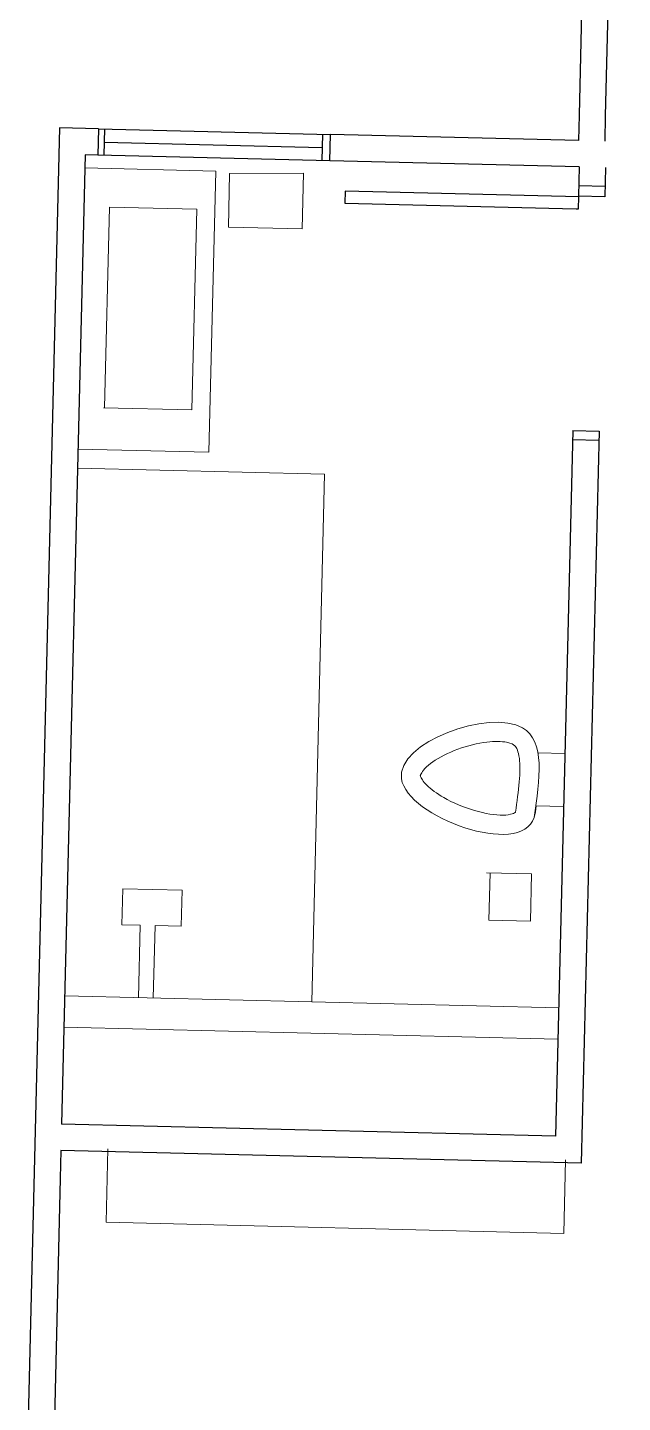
# Model space of a CAD drawing. Header units: millimetres. Extents: x 1418 to 1811, y 1796 to 1956.
# Drawn here: x 1465.754 to 1467.338, y 1833.803 to 1837.46 of the extents above; entities that cross this region are included whole.
import ezdxf

# ---------------------------------------------------------------- set-up
doc = ezdxf.new("R2010")
doc.units = ezdxf.units.MM
for name, color, linetype, lineweight in [('JANELAS', 5, 'Continuous', 25), ('layout', 253, 'Continuous', 13), ('LINHAGROSSA', 7, 'Continuous', 30)]:
    doc.layers.add(name, color=color, linetype=linetype, lineweight=lineweight)

msp = doc.modelspace()

# ---------------------------------------------------------------- linework, layer by layer
at = {"layer": 'JANELAS'}
for p, q in [((1465.9434, 1837.1909), (1466.5607, 1837.1759)), ((1465.9587, 1837.1905), (1465.957, 1837.1205)), ((1465.9579, 1837.1555), (1466.5382, 1837.1414)), ((1466.5391, 1837.1764), (1466.5374, 1837.1063)), ((1466.559, 1837.1058), (1465.9417, 1837.1208))]:
    msp.add_line(p, q, dxfattribs=at)
at = {"layer": 'layout'}
for p, q in [((1465.9068, 1837.087), (1466.2551, 1837.0785)), ((1466.2551, 1837.0785), (1466.2369, 1836.3305)), ((1466.2921, 1837.0716), (1466.2887, 1836.9293)), ((1466.4888, 1837.0728), (1466.2921, 1837.0716)), ((1466.4852, 1836.9245), (1466.4888, 1837.0728)), ((1465.9724, 1836.9828), (1465.9594, 1836.4489)), ((1466.2044, 1836.9772), (1465.9724, 1836.9828)), ((1466.1914, 1836.4433), (1466.2044, 1836.9772)), ((1466.2887, 1836.9293), (1466.4852, 1836.9245)), ((1465.9564, 1836.449), (1466.1914, 1836.4433)), ((1466.2369, 1836.3305), (1465.8886, 1836.339)), ((1466.5447, 1836.272), (1465.8874, 1836.288)), ((1466.5106, 1834.8686), (1466.5447, 1836.272)), ((1467.1126, 1835.531), (1467.1844, 1835.5293)), ((1467.1076, 1835.3906), (1467.181, 1835.3888)), ((1466.9757, 1835.2121), (1467.0956, 1835.2092)), ((1466.9823, 1835.086), (1466.9853, 1835.2118)), ((1467.0956, 1835.2092), (1467.0925, 1835.0833)), ((1466.0077, 1835.1698), (1466.0054, 1835.074)), ((1466.1653, 1835.1659), (1466.0077, 1835.1698)), ((1466.163, 1835.0701), (1466.1653, 1835.1659)), ((1466.0054, 1835.074), (1466.0542, 1835.0728)), ((1466.0542, 1835.0728), (1466.0495, 1834.8799)), ((1466.0889, 1834.8789), (1466.0936, 1835.0718)), ((1466.0936, 1835.0718), (1466.163, 1835.0701)), ((1467.0925, 1835.0833), (1466.9823, 1835.086)), ((1467.1679, 1834.8526), (1465.8532, 1834.8846)), ((1467.1659, 1834.7692), (1465.8512, 1834.8012)), ((1465.9683, 1834.4781), (1465.9635, 1834.2828)), ((1467.1817, 1834.2531), (1467.1864, 1834.4484)), ((1465.9635, 1834.2828), (1467.1817, 1834.2531))]:
    msp.add_line(p, q, dxfattribs=at)
msp.add_spline([(1467.1025, 1835.3591), (1467.0719, 1835.5976), (1466.7494, 1835.4621), (1467.1025, 1835.3591), (1467.1076, 1835.3906)], degree=3, dxfattribs=at)
msp.add_open_spline([(1467.0529, 1835.3731), (1467.0612, 1835.4296), (1467.0675, 1835.4835), (1467.0607, 1835.5356), (1467.0555, 1835.5453), (1467.0474, 1835.5534), (1467.0423, 1835.5566), (1467.0162, 1835.5617), (1466.9975, 1835.5622), (1466.9279, 1835.5542), (1466.8677, 1835.5319), (1466.8155, 1835.4949), (1466.8049, 1835.4823), (1466.799, 1835.4702), (1466.7993, 1835.4712), (1466.8013, 1835.4646), (1466.8063, 1835.4554), (1466.8278, 1835.4343), (1466.8436, 1835.4227), (1466.9105, 1835.3841), (1466.9788, 1835.3645), (1467.0409, 1835.3658), (1467.0515, 1835.3717), (1467.0529, 1835.3731)], degree=3, knots=[0.006653, 0.006653, 0.006653, 0.006653, 0.179116, 0.179116, 0.279942, 0.279942, 0.356527, 0.356527, 0.433113, 0.433113, 0.614296, 0.614296, 0.701675, 0.701675, 0.771877, 0.771877, 0.842078, 0.842078, 0.912279, 0.912279, 1.096903, 1.096903, 1.191805, 1.191805, 1.191805, 1.191805], dxfattribs=at)
at = {"layer": 'LINHAGROSSA'}
for p, q in [((1467.2677, 1839.1061), (1467.222, 1837.2275)), ((1467.3378, 1839.1044), (1467.292, 1837.2258)), ((1467.222, 1837.2275), (1467.2203, 1837.1598)), ((1467.292, 1837.2258), (1467.2904, 1837.1581)), ((1465.8393, 1837.1934), (1465.754, 1833.6901)), ((1465.9434, 1837.1909), (1465.8393, 1837.1934)), ((1465.9434, 1837.1909), (1465.9417, 1837.1208)), ((1466.559, 1837.1058), (1466.5607, 1837.1759)), ((1466.5598, 1837.1408), (1466.5608, 1837.1408)), ((1467.2203, 1837.1598), (1466.5607, 1837.1759)), ((1465.9076, 1837.1217), (1465.8449, 1834.5432)), ((1465.9417, 1837.1208), (1465.9076, 1837.1217)), ((1467.2224, 1837.0897), (1466.559, 1837.1058)), ((1467.2224, 1837.0897), (1467.2205, 1837.0114)), ((1467.2924, 1837.0879), (1467.2905, 1837.0096)), ((1467.2912, 1837.0373), (1467.2211, 1837.039)), ((1466.5995, 1837.0252), (1466.5987, 1836.9931)), ((1467.2223, 1837.01), (1466.5995, 1837.0252)), ((1467.2905, 1837.0096), (1467.2205, 1837.0114)), ((1467.2205, 1836.978), (1467.2213, 1837.0101)), ((1466.5987, 1836.9931), (1467.2147, 1836.9781)), ((1467.2147, 1836.9781), (1467.2205, 1836.978)), ((1467.2053, 1836.3884), (1467.1596, 1834.5112)), ((1467.2053, 1836.3884), (1467.2754, 1836.3867)), ((1467.2754, 1836.3867), (1467.228, 1834.4394)), ((1467.2047, 1836.3642), (1467.2748, 1836.3625)), ((1467.1596, 1834.5112), (1465.8449, 1834.5432)), ((1465.8432, 1834.4731), (1465.8414, 1834.3986)), ((1467.228, 1834.4394), (1465.8432, 1834.4731)), ((1465.8414, 1834.3986), (1465.8241, 1833.6884))]:
    msp.add_line(p, q, dxfattribs=at)

doc.saveas('drawing.dxf')
